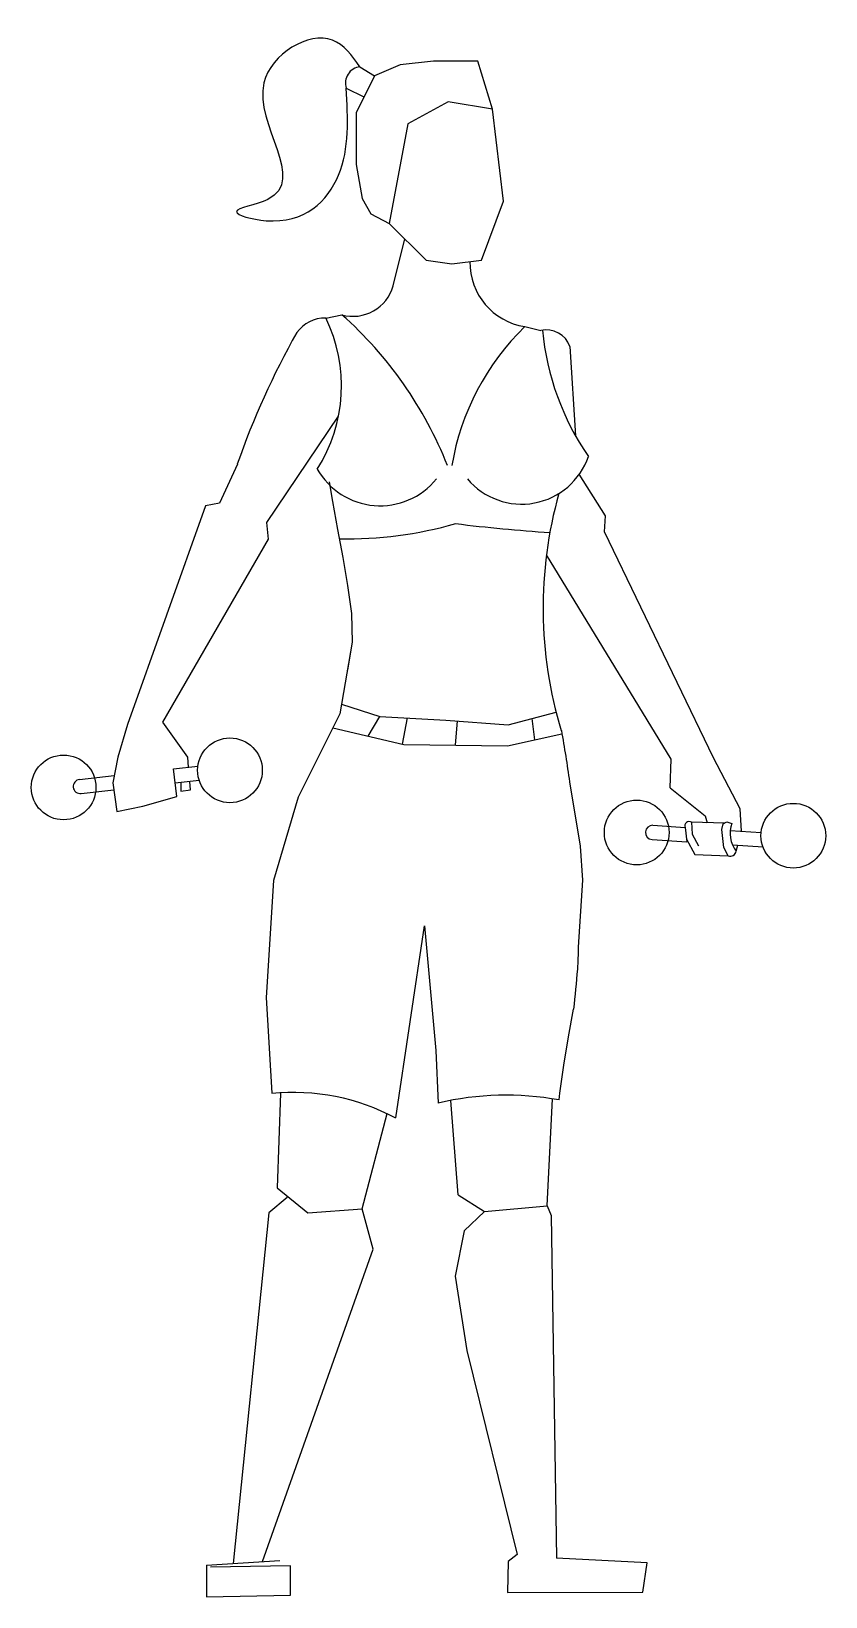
# Model space of a CAD drawing. Header units: millimetres. Extents: x -1542.49 to -1541.65, y 1785.8 to 1787.45.
import ezdxf

# ---------------------------------------------------------------- set-up
doc = ezdxf.new("R2010")
doc.units = ezdxf.units.MM
doc.header["$LTSCALE"] = 10
doc.layers.add('Humanos', color=2, linetype='Continuous')

msp = doc.modelspace()

# ---------------------------------------------------------------- linework, layer by layer
at = {"layer": 'Humanos'}
for p, q in [((-1542.0668, 1787.4207), (-1542.1019, 1787.4168)), ((-1542.0201, 1787.4207), (-1542.0668, 1787.4207)), ((-1542.0045, 1787.37), (-1542.0201, 1787.4207)), ((-1542.1292, 1787.4051), (-1542.1487, 1787.3661)), ((-1542.1445, 1787.4146), (-1542.1292, 1787.4051)), ((-1542.1019, 1787.4168), (-1542.1292, 1787.4051)), ((-1542.159, 1787.3921), (-1542.1404, 1787.3828)), ((-1542.0513, 1787.3778), (-1542.0941, 1787.3545)), ((-1542.0045, 1787.37), (-1542.0513, 1787.3778)), ((-1542.1487, 1787.3661), (-1542.1487, 1787.3116)), ((-1541.9928, 1787.2727), (-1542.0045, 1787.37)), ((-1542.0045, 1787.37), (-1542.0045, 1787.37)), ((-1542.0941, 1787.3545), (-1542.1136, 1787.2493)), ((-1542.1487, 1787.3116), (-1542.1422, 1787.2757)), ((-1542.1422, 1787.2757), (-1542.1329, 1787.2593)), ((-1542.0162, 1787.2104), (-1541.9928, 1787.2727)), ((-1542.1329, 1787.2593), (-1542.1136, 1787.2493)), ((-1542.1136, 1787.2493), (-1542.0746, 1787.2104)), ((-1542.0746, 1787.2104), (-1542.0474, 1787.2065)), ((-1542.0474, 1787.2065), (-1542.0162, 1787.2104)), ((-1541.9704, 1787.1403), (-1541.9534, 1787.136)), ((-1542.1358, 1786.7077), (-1542.1236, 1786.7284)), ((-1541.9599, 1786.7037), (-1541.9625, 1786.7263)), ((-1542.0435, 1786.6981), (-1542.0415, 1786.7237)), ((-1542.4003, 1786.6856), (-1542.4057, 1786.6582)), ((-1542.3256, 1786.6749), (-1542.3265, 1786.6856)), ((-1541.7429, 1786.631), (-1541.7711, 1786.6847)), ((-1542.4409, 1786.662), (-1542.4042, 1786.6661)), ((-1542.3416, 1786.6731), (-1542.3158, 1786.676)), ((-1542.338, 1786.6438), (-1542.3416, 1786.6731)), ((-1542.3398, 1786.6582), (-1542.3144, 1786.661)), ((-1542.4391, 1786.6471), (-1542.4047, 1786.6509)), ((-1542.4057, 1786.6582), (-1542.4014, 1786.628)), ((-1542.374, 1786.6338), (-1542.338, 1786.6438)), ((-1542.3337, 1786.6589), (-1542.3337, 1786.6496)), ((-1542.3337, 1786.6496), (-1542.3236, 1786.651)), ((-1542.3236, 1786.651), (-1542.3243, 1786.6599)), ((-1541.8166, 1786.6531), (-1541.7798, 1786.6236)), ((-1542.4014, 1786.628), (-1542.374, 1786.6338)), ((-1541.7415, 1786.6073), (-1541.7429, 1786.631)), ((-1541.8349, 1786.6135), (-1541.801, 1786.6113)), ((-1541.801, 1786.6113), (-1541.7992, 1786.5961)), ((-1541.7941, 1786.6167), (-1541.7935, 1786.6041)), ((-1541.7594, 1786.6157), (-1541.7941, 1786.6167)), ((-1541.7798, 1786.6236), (-1541.7775, 1786.6162)), ((-1541.7622, 1786.6089), (-1541.7609, 1786.6149)), ((-1541.7609, 1786.6149), (-1541.757, 1786.617)), ((-1541.757, 1786.617), (-1541.7517, 1786.6155)), ((-1541.8359, 1786.5986), (-1541.7992, 1786.5961)), ((-1541.7995, 1786.5987), (-1541.7906, 1786.5826)), ((-1541.7935, 1786.6041), (-1541.7867, 1786.5918)), ((-1541.76, 1786.59), (-1541.7622, 1786.6089)), ((-1541.7533, 1786.6081), (-1541.7205, 1786.6059)), ((-1541.7906, 1786.5826), (-1541.7553, 1786.5812)), ((-1541.7553, 1786.5812), (-1541.76, 1786.59)), ((-1541.751, 1786.5929), (-1541.7186, 1786.5908)), ((-1541.747, 1786.5861), (-1541.7453, 1786.5926)), ((-1542.1067, 1786.3044), (-1542.0764, 1786.5073)), ((-1542.0764, 1786.5073), (-1542.0644, 1786.3757)), ((-1542.2438, 1786.4316), (-1542.2376, 1786.3304)), ((-1542.0644, 1786.3757), (-1542.0619, 1786.3201)), ((-1542.2285, 1786.3307), (-1542.2319, 1786.2305)), ((-1542.0408, 1786.2232), (-1542.0485, 1786.323)), ((-1541.9468, 1786.2115), (-1541.9412, 1786.3247)), ((-1542.1423, 1786.2085), (-1542.1159, 1786.309)), ((-1542.2319, 1786.2305), (-1542.1996, 1786.2041)), ((-1542.2216, 1786.2203), (-1542.2407, 1786.2041)), ((-1542.0408, 1786.2232), (-1542.0129, 1786.2056)), ((-1542.2407, 1786.2041), (-1542.2785, 1785.8338)), ((-1542.1996, 1786.2041), (-1542.1423, 1786.2085)), ((-1542.1305, 1786.1659), (-1542.1423, 1786.2085)), ((-1542.0129, 1786.2056), (-1542.0345, 1786.185)), ((-1542.0129, 1786.2056), (-1541.9468, 1786.2115)), ((-1541.9468, 1786.2115), (-1541.9424, 1786.2012)), ((-1541.9424, 1786.2012), (-1541.9367, 1785.8394)), ((-1542.0345, 1786.185), (-1542.0438, 1786.1374)), ((-1542.2476, 1785.836), (-1542.1305, 1786.1659)), ((-1542.0438, 1786.1374), (-1542.0317, 1786.0589)), ((-1542.0317, 1786.0589), (-1541.9784, 1785.8432)), ((-1542.3066, 1785.8322), (-1542.2291, 1785.8371)), ((-1541.9879, 1785.836), (-1541.9887, 1785.803)), ((-1541.9784, 1785.8432), (-1541.9879, 1785.836)), ((-1541.841, 1785.8346), (-1541.9367, 1785.8394)), ((-1541.8458, 1785.8035), (-1541.841, 1785.8346)), ((-1542.3066, 1785.8322), (-1542.3066, 1785.7987)), ((-1542.2179, 1785.8313), (-1542.3025, 1785.8298)), ((-1542.2179, 1785.8002), (-1542.2179, 1785.8313)), ((-1541.9887, 1785.803), (-1541.8458, 1785.8035)), ((-1542.3066, 1785.7987), (-1542.2179, 1785.8002))]:
    msp.add_line(p, q, dxfattribs=at)
for points in [[(-1542.1096, 1787.1833), (-1542.0971, 1787.2328)], [(-1542.1807, 1787.1493), (-1542.1636, 1787.1528)], [(-1541.9226, 1787.1192), (-1541.9167, 1787.0248)], [(-1542.3265, 1786.6856), (-1542.353, 1786.7225), (-1542.241, 1786.9157), (-1542.2429, 1786.9333), (-1542.1672, 1787.0458)], [(-1542.2741, 1786.9951), (-1542.2928, 1786.9536), (-1542.3076, 1786.9508), (-1542.39, 1786.7198), (-1542.4003, 1786.6856)], [(-1542.1771, 1786.9763), (-1542.1734, 1786.9554), (-1542.1681, 1786.9259), (-1542.1628, 1786.8963), (-1542.1576, 1786.8668), (-1542.1536, 1786.8371), (-1542.1528, 1786.8071), (-1542.1577, 1786.7776), (-1542.158, 1786.7767)], [(-1541.7711, 1786.6847), (-1541.8862, 1786.9236), (-1541.8852, 1786.9402), (-1541.9128, 1786.9842)], [(-1541.8166, 1786.6531), (-1541.8156, 1786.6834), (-1541.9474, 1786.8993)], [(-1542.1528, 1786.8071), (-1542.1659, 1786.7314), (-1542.2099, 1786.6433), (-1542.2359, 1786.5553), (-1542.2438, 1786.4316)], [(-1542.1641, 1786.7416), (-1542.1236, 1786.7284), (-1542.0537, 1786.7247), (-1541.9878, 1786.7195), (-1541.9372, 1786.7331)], [(-1542.0946, 1786.7269), (-1542.0998, 1786.6992)], [(-1542.1733, 1786.7165), (-1542.0983, 1786.6989), (-1541.9887, 1786.6973), (-1541.9311, 1786.71)], [(-1541.9231, 1786.6595), (-1541.9118, 1786.5915), (-1541.9094, 1786.5555), (-1541.914, 1786.4849)], [(-1541.9341, 1786.3235), (-1541.9333, 1786.3306), (-1541.9292, 1786.3603), (-1541.9243, 1786.3899), (-1541.9189, 1786.4194)]]:
    msp.add_lwpolyline(points, dxfattribs=at)
for points in [[(-1541.9317, 1786.7135, -0.009223), (-1541.9231, 1786.6595, -0.01771)], [(-1541.914, 1786.4849, -0.020421), (-1541.9148, 1786.4617, -0.011122), (-1541.9189, 1786.4194)]]:
    msp.add_lwpolyline(points, format="xyb", dxfattribs=at)
for centre in [(-1542.2819, 1786.6716), (-1542.4577, 1786.6535), (-1541.8521, 1786.6059), (-1541.6866, 1786.6025)]:
    msp.add_circle(centre, 0.0342, dxfattribs=at)
for centre, radius, start, end in [((-1542.1426, 1787.3975), 0.0173, 96.346, 198.1433), ((-1541.9601, 1787.2077), 0.0682, 179.0324, 261.3816), ((-1542.1518, 1787.1949), 0.0438, 254.3859, 344.5281), ((-1542.1809, 1787.1116), 0.0377, 89.6861, 143.8099), ((-1542.3269, 1787.0776), 0.1629, 327.3861, 26.1344), ((-1542.4452, 1786.8369), 0.4232, 21.71, 48.2826), ((-1541.7847, 1786.9493), 0.2664, 134.1908, 170.4607), ((-1541.4633, 1786.712), 0.8588, 150.5813, 160.7588), ((-1541.9475, 1787.1103), 0.0264, 19.6656, 102.9774), ((-1541.6709, 1787.163), 0.282, 185.4311, 214.5686), ((-1541.9737, 1787.0273), 0.0746, 219.9202, 341.056), ((-1542.1232, 1787.0275), 0.0765, 209.5456, 320.9877), ((-1541.5043, 1786.8431), 0.4467, 164.3142, 196.8664), ((-1542.1574, 1787.3289), 0.4128, 268.7667, 286.0387), ((-1541.8398, 1788.5606), 1.6411, 262.8726, 266.3664), ((-1542.44, 1786.6545), 0.0075, 96.7539, 276.7539), ((-1541.8354, 1786.606), 0.0075, 86.2082, 266.2082), ((-1541.7968, 1786.613), 0.00454, 53.3666, 202.5001), ((-1541.7225, 1786.6051), 0.031, 160.3882, 217.7656), ((-1541.7533, 1786.5873), 0.00645, 252.3437, 349.2304), ((-1542.2157, 1786.0984), 0.233, 62.1063, 95.3842), ((-1541.9901, 1786.0199), 0.3086, 79.5501, 103.4608)]:
    msp.add_arc(centre, radius, start, end, dxfattribs=at)
msp.add_spline([(-1542.1445, 1787.4146), (-1542.1735, 1787.4428), (-1542.246, 1787.3977), (-1542.242, 1787.2746), (-1542.275, 1787.2617), (-1542.2436, 1787.2521), (-1542.1671, 1787.3003), (-1542.159, 1787.3921)], degree=3, dxfattribs=at)

doc.saveas('drawing.dxf')
